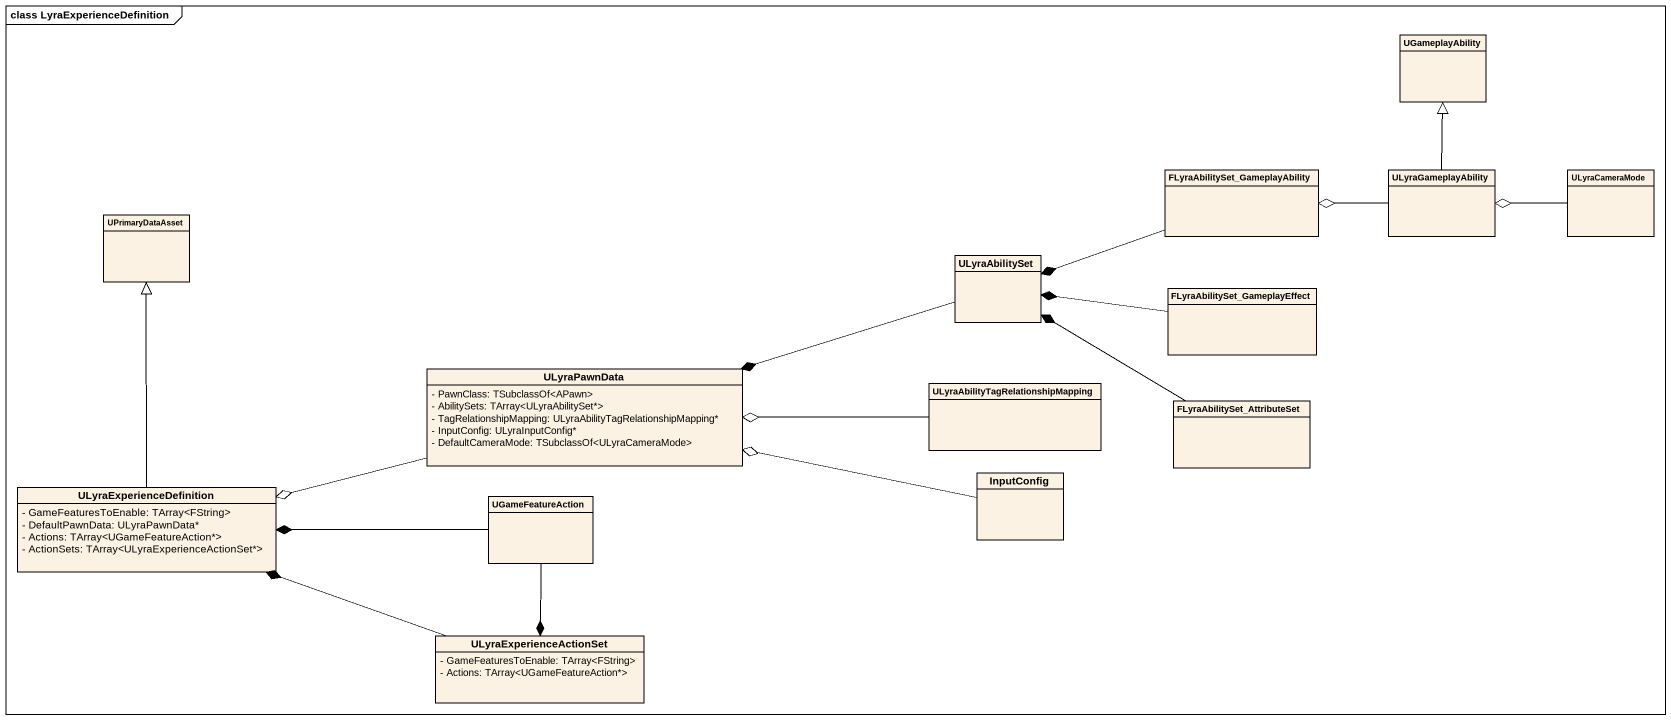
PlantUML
@startuml
mainframe class LyraExperienceDefinition
hide circle
hide empty members
skinparam classAttributeIconSize 0
class UGameplayAbility
class "FLyraAbilitySet_GameplayAbility" as FLyraAbilitySet
class ULyraGameplayAbility
class ULyraCameraMode
class UPrimaryDataAsset
class ULyraAbilitySet
class "FLyraAbilitySet_GameplayEffect" as FLyraAbilitySet_2
class ULyraPawnData {
  - PawnClass: TSubclassOf<APawn>
  - AbilitySets: TArray<ULyraAbilitySet*>
  - TagRelationshipMapping: ULyraAbilityTagRelationshipMapping*
  - InputConfig: ULyraInputConfig*
  - DefaultCameraMode: TSubclassOf<ULyraCameraMode>
}
class "ULyraAbilityTagRelationshipMapping" as ULyraAbilityTagRelationshipM
class FLyraAbilitySet_AttributeSet
class ULyraExperienceDefinition {
  - GameFeaturesToEnable: TArray<FString>
  - DefaultPawnData: ULyraPawnData*
  - Actions: TArray<UGameFeatureAction*>
  - ActionSets: TArray<ULyraExperienceActionSet*>
}
class InputConfig
class UGameFeatureAction
class ULyraExperienceActionSet {
  - GameFeaturesToEnable: TArray<FString>
  - Actions: TArray<UGameFeatureAction*>
}
FLyraAbilitySet -left-* ULyraAbilitySet
ULyraGameplayAbility -up-|> UGameplayAbility
ULyraGameplayAbility -left-o FLyraAbilitySet
ULyraCameraMode -left-o ULyraGameplayAbility
ULyraAbilitySet -left-* ULyraPawnData
FLyraAbilitySet_2 -left-* ULyraAbilitySet
ULyraPawnData -left-o ULyraExperienceDefinition
ULyraAbilityTagRelationshipM -left-o ULyraPawnData
FLyraAbilitySet_AttributeSet -left-* ULyraAbilitySet
ULyraExperienceDefinition -up-|> UPrimaryDataAsset
InputConfig -left-o ULyraPawnData
UGameFeatureAction -left-* ULyraExperienceDefinition
UGameFeatureAction --* ULyraExperienceActionSet
ULyraExperienceActionSet -left-* ULyraExperienceDefinition
@enduml
